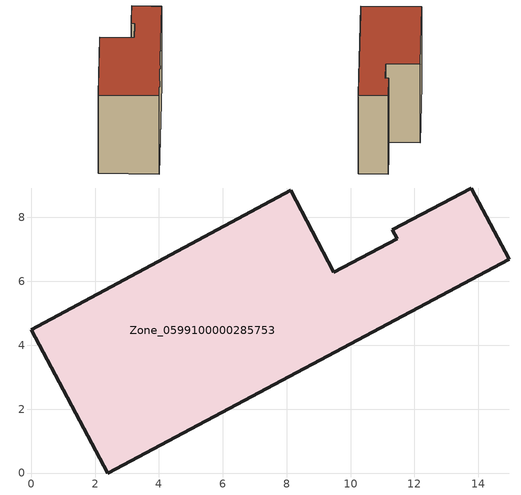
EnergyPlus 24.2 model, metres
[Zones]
Zone_0599100000285753
 floor ground (C_G): 9.48,6.29 11.46,7.33 11.31,7.61 13.78,8.92 14.97,6.69 2.39,0 0,4.49 8.12,8.85 z0
 wall outside (C_F): 2.39,0 14.97,6.69 13.78,8.92 11.31,7.61 11.46,7.33 9.48,6.29 8.12,8.85 0,4.49 2.39,0 z0:7.67
 roof outside (C_R): 11.46,7.33 9.48,6.29 8.12,8.85 0,4.49 2.39,0 14.97,6.69 13.78,8.92 11.31,7.61 z7.67
[BUILDING]
Pand.0599100000285753: North Axis=0; Terrain=City; Loads Convergence Tolerance Value=0.04; Temperature Convergence Tolerance Value=0.4; Solar Distribution=FullExterior; Maximum Number of Warmup Days=25; Minimum Number of Warmup Days=1
[Site:Location]
Rotterdam.The.Hague.AP_ZH_NLD Design_Conditions: Latitude=51.96; Longitude=4.45; Time Zone=1; Elevation=-4.5
[SITE:GROUNDTEMPERATURE:BUILDINGSURFACE]
18, 18, 18, 18, 18, 18, 18, 18, 18, 18, 18, 18
[MATERIAL] Thermal Absorptance=0.9; Solar Absorptance=0.7; Visible Absorptance=0.7
Name | Roughness | Thickness | Conductivity | Density | Specific Heat
G.TI.1975-1991 | MediumSmooth | 0.15 | 0.288461 | 540 | 1210
F.TI.1975-1991 | Rough | 0.3 | 0.230769 | 1920 | 840
R.TI.1975-1991 | MediumRough | 0.2 | 0.153846 | 1500 | 1000
[CONSTRUCTION]
C_G: G.TI.1975-1991
C_F: F.TI.1975-1991
C_R: R.TI.1975-1991
[ZONE]
Zone_0599100000285753: Type=1; Multiplier=1; Ceiling Height=Autocalculate; Volume=Autocalculate; Floor Area=autocalculate; Part of Total Floor Area=Yes
[ZONEINFILTRATION:DESIGNFLOWRATE]
Infil_Zone_0599100000285753: Zone or ZoneList or Space or SpaceList=Zone_0599100000285753; Schedule=AlwaysOn; Design Flow Rate Calculation Method=Flow/Area; Flow Rate per Floor Area=0.003; Constant Term Coefficient=1; Temperature Term Coefficient=0; Velocity Term Coefficient=0; Velocity Squared Term Coefficient=0
[HVACTEMPLATE:ZONE:IDEALLOADSAIRSYSTEM]
Zone_0599100000285753: Maximum Heating Supply Air Temperature=50; Minimum Cooling Supply Air Temperature=13; Maximum Heating Supply Air Humidity Ratio=0.0156; Minimum Cooling Supply Air Humidity Ratio=0.0077; Heating Limit=NoLimit; Cooling Limit=NoLimit; Dehumidification Control Type=ConstantSensibleHeatRatio; Cooling Sensible Heat Ratio=0.7; Dehumidification Setpoint=60; Humidification Control Type=None; Humidification Setpoint=30; Outdoor Air Method=None; Outdoor Air Flow Rate per Person=0.00944; Outdoor Air Flow Rate per Zone Floor Area=0; Outdoor Air Flow Rate per Zone=0; Demand Controlled Ventilation Type=None; Outdoor Air Economizer Type=NoEconomizer; Heat Recovery Type=None; Sensible Heat Recovery Effectiveness=0.7; Latent Heat Recovery Effectiveness=0.65
[ZONECONTROL:THERMOSTAT]
ThermostatControl_Zone_0599100000285753: Zone or ZoneList=Zone_0599100000285753; Control Type Schedule=DualSetpointControlType; Control 1=Thermostat_Zone_0599100000285753; Temperature Difference Between Cutout And Setpoint=0
[THERMOSTATSETPOINT:DUALSETPOINT]
Thermostat_Zone_0599100000285753: Heating Setpoint Temperature Schedule=HeatingSetpoint_Zone_0599100000285753; Cooling Setpoint Temperature Schedule=CoolingSetpoint_Zone_0599100000285753
[SCHEDULE:COMPACT]
HeatingSetpoint_Zone_0599100000285753: Through: 12/31, For: AllDays, Until: 24:00, 21
CoolingSetpoint_Zone_0599100000285753: Through: 12/31, For: AllDays, Until: 24:00, 24
DualSetpointControlType: Through: 12/31, For: AllDays, Until: 24:00, 4
AlwaysOn: Through: 12/31, For: AllDays, Until: 24:00, 1
